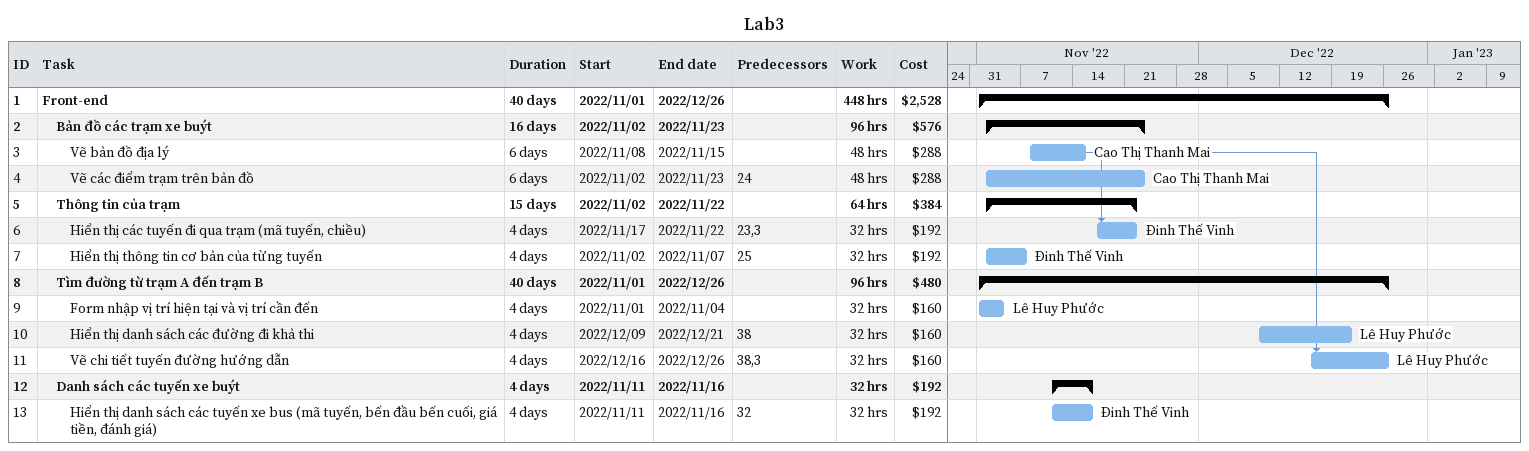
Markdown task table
Lab3

| ID | Level | Task | Duration | Start | Finish | Predecessors | Resources | Work (h) | Cost ($) |
|---|---|---|---|---|---|---|---|---|---|
| 1 | 1 | **Front-end** | 40d | 2022-11-01 | 2022-12-26 |  |  | 448 | 2528 |
| 2 | 2 | **Bản đồ các trạm xe buýt** | 16d | 2022-11-02 | 2022-11-23 |  |  | 96 | 576 |
| 3 | 3 | Vẽ bản đồ địa lý | 6d | 2022-11-08 | 2022-11-15 |  | Cao Thị Thanh Mai | 48 | 288 |
| 4 | 3 | Vẽ các điểm trạm trên bản đồ | 6d | 2022-11-02 | 2022-11-23 | 24 | Cao Thị Thanh Mai | 48 | 288 |
| 5 | 2 | **Thông tin của trạm** | 15d | 2022-11-02 | 2022-11-22 |  |  | 64 | 384 |
| 6 | 3 | Hiển thị các tuyến đi qua trạm (mã tuyến, chiều) | 4d | 2022-11-17 | 2022-11-22 | 23, 3 | Đinh Thế Vinh | 32 | 192 |
| 7 | 3 | Hiển thị thông tin cơ bản của từng tuyến | 4d | 2022-11-02 | 2022-11-07 | 25 | Đinh Thế Vinh | 32 | 192 |
| 8 | 2 | **Tìm đường từ trạm A đến trạm B** | 40d | 2022-11-01 | 2022-12-26 |  |  | 96 | 480 |
| 9 | 3 | Form nhập vị trí hiện tại và vị trí cần đến | 4d | 2022-11-01 | 2022-11-04 |  | Lê Huy Phước | 32 | 160 |
| 10 | 3 | Hiển thị danh sách các đường đi khả thi | 4d | 2022-12-09 | 2022-12-21 | 38 | Lê Huy Phước | 32 | 160 |
| 11 | 3 | Vẽ chi tiết tuyến đường hướng dẫn | 4d | 2022-12-16 | 2022-12-26 | 38, 3 | Lê Huy Phước | 32 | 160 |
| 12 | 2 | **Danh sách các tuyến xe buýt** | 4d | 2022-11-11 | 2022-11-16 |  |  | 32 | 192 |
| 13 | 3 | Hiển thị danh sách các tuyến xe bus (mã tuyến, bến đầu bến cuối, giá tiền, đánh giá) | 4d | 2022-11-11 | 2022-11-16 | 32 | Đinh Thế Vinh | 32 | 192 |
